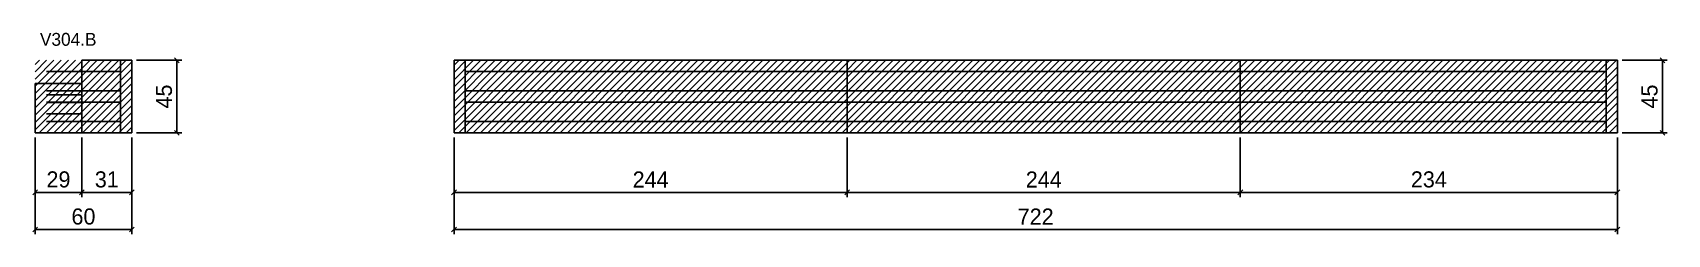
# Model space of a CAD drawing. Extents: x -2 to 1013, y -258 to -133.
import ezdxf

# ---------------------------------------------------------------- set-up
doc = ezdxf.new("R2010")
doc.units = 0
for name, color, linetype in [('COTA', 241, 'Continuous'), ('NOMENCLATURA', 7, 'Continuous'), ('Painéis', 200, 'Continuous'), ('Reaproveitamento', 251, 'Continuous'), ('SARR_2.2x7', 40, 'Continuous')]:
    doc.layers.add(name, color=color, linetype=linetype)
doc.dimstyles.new('PAINEL', dxfattribs={"dimtxt": 10, "dimasz": 3, "dimexe": 3, "dimexo": 3, "dimgap": 3, "dimtad": 1, "dimblk": 'OBLIQUE', "dimblk1": 'OBLIQUE', "dimcen": 2.5, "dimclrd": 4, "dimclre": 4, "dimclrt": 240, "dimazin": 3, "dimtfac": 1, "dimtmove": 0, "dimatfit": 3})

# ---------------------------------------------------------------- blocks, each defined once
blk = doc.blocks.new('_OBLIQUE')
at = {"color": 0, "linetype": 'BYBLOCK'}
blk.add_line((-0.5, -0.5), (0.5, 0.5), dxfattribs=at)

msp = doc.modelspace()

# ---------------------------------------------------------------- hatches: boundary and pattern name
at = {"layer": 'Reaproveitamento'}
h = msp.add_hatch(dxfattribs=at)
h.set_pattern_fill('ANSI31')
h.paths.add_polyline_path([(0, -195), (29, -195), (29, -150), (0, -150)])
h = msp.add_hatch(dxfattribs=at)
h.set_pattern_fill('ANSI31')
h.paths.add_polyline_path([(29, -195), (60, -195), (60, -150), (29, -150)])
h = msp.add_hatch(dxfattribs=at)
h.set_pattern_fill('ANSI31')
h.paths.add_polyline_path([(260, -194.8), (504, -194.8), (504, -150), (260, -150)])
h = msp.add_hatch(dxfattribs=at)
h.set_pattern_fill('ANSI31')
h.paths.add_polyline_path([(504, -194.8), (748, -194.8), (748, -150), (504, -150)])
h = msp.add_hatch(dxfattribs=at)
h.set_pattern_fill('ANSI31')
h.paths.add_polyline_path([(748, -194.8), (982, -194.8), (982, -150), (748, -150)])

# ---------------------------------------------------------------- linework, layer by layer
at = {"layer": 'Painéis'}
for p, q in [((29, -195), (29, -150)), ((29, -150), (60, -150)), ((60, -195), (60, -150)), ((260, -150), (504, -150)), ((260, -195), (260, -150)), ((504, -195), (504, -150)), ((504, -150), (748, -150)), ((748, -195), (748, -150)), ((748, -150), (982, -150)), ((982, -195), (982, -150)), ((0, -164.5), (29, -164.5)), ((0, -195), (0, -164.5)), ((0, -195), (29, -195)), ((29, -195), (60, -195)), ((260, -195), (504, -195)), ((504, -195), (748, -195)), ((748, -195), (982, -195))]:
    msp.add_line(p, q, dxfattribs=at)
at = {"layer": 'SARR_2.2x7'}
for p, q in [((53, -195), (53, -150)), ((267, -195), (267, -150)), ((975, -195), (975, -150))]:
    msp.add_line(p, q, dxfattribs=at)
for points in [[(7, -157), (29, -157)], [(29, -157), (53, -157)], [(29, -157), (53, -157)], [(267, -157), (504, -157)], [(267, -157), (504, -157)], [(504, -157), (748, -157)], [(504, -157), (748, -157)], [(748, -157), (975, -157)], [(748, -157), (975, -157)], [(7, -169), (29, -169)], [(7, -171.5), (29, -171.5)], [(29, -169), (53, -169)], [(29, -169), (53, -169)], [(267, -169), (504, -169)], [(267, -169), (504, -169)], [(504, -169), (748, -169)], [(504, -169), (748, -169)], [(748, -169), (975, -169)], [(748, -169), (975, -169)], [(7, -176), (29, -176)], [(7, -176.25), (29, -176.25)], [(29, -176), (53, -176)], [(29, -176), (53, -176)], [(267, -176), (504, -176)], [(267, -176), (504, -176)], [(504, -176), (748, -176)], [(504, -176), (748, -176)], [(748, -176), (975, -176)], [(748, -176), (975, -176)], [(7, -183.25), (29, -183.25)], [(7, -188), (29, -188)], [(7, -188), (29, -188)], [(29, -188), (53, -188)], [(29, -188), (53, -188)], [(267, -188), (504, -188)], [(267, -188), (504, -188)], [(504, -188), (748, -188)], [(504, -188), (748, -188)], [(748, -188), (975, -188)], [(748, -188), (975, -188)]]:
    msp.add_lwpolyline(points, dxfattribs=at)

# ---------------------------------------------------------------- texts
at = {"layer": 'NOMENCLATURA'}
msp.add_text('V304.B', height=8, dxfattribs=at).set_placement((3, -141))

# ---------------------------------------------------------------- dimensions: what is measured, and where the dimension line sits
at = {"layer": 'COTA'}
for base, p1, p2 in [((88, -195), (60, -195), (60, -150)), ((88, -195), (60, -195), (60, -150)), ((1010, -195), (982, -195), (982, -150)), ((1010, -195), (982, -195), (982, -150))]:
    msp.add_linear_dim(base=base, p1=p1, p2=p2, angle=90, dimstyle='PAINEL', dxfattribs=at).render()
for base, p1, p2 in [((0, -232), (0, -195), (29, -195)), ((0, -255), (0, -195), (60, -195)), ((29, -232), (29, -195), (60, -195)), ((260, -232), (260, -195), (504, -195)), ((260, -255), (260, -195), (982, -195)), ((504, -232), (504, -195), (748, -195)), ((748, -232), (748, -195), (982, -195))]:
    msp.add_linear_dim(base=base, p1=p1, p2=p2, dimstyle='PAINEL', dxfattribs=at).render()

doc.saveas('drawing.dxf')
